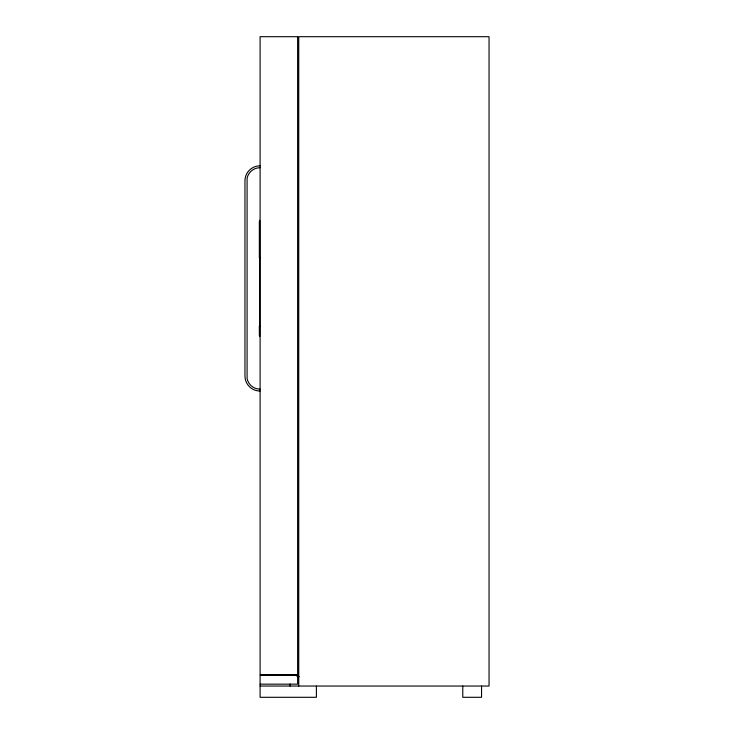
<?xml version="1.0" encoding="UTF-8"?>
<svg xmlns="http://www.w3.org/2000/svg" width="734" height="734" viewBox="0 0 734 734"><rect width="100%" height="100%" fill="white"/><g stroke="black" fill="none" stroke-linecap="round" stroke-linejoin="round"><path stroke-width="1.1" d="M260.056 167.691L257.405 167.958A13.129 13.129 0 0 0 247.092 178.27L247.092 378.57A13.129 13.129 0 0 0 257.405 388.882L260.093 389.148M260.093 165.82L259.964 165.82A15.01 15.01 0 0 0 244.954 180.83L244.954 376.01A15.01 15.01 0 0 0 259.964 391.02L260.093 391.02M260.093 257.772L259.341 257.772L259.341 221.365M260.093 326.089L259.341 326.089L259.341 335.475M296.967 676.656L299.252 676.656M260.093 684.161L297.628 684.161L297.628 675.152L260.093 675.152L260.093 697.3L316.391 697.3L316.391 686.042M260.093 686.042L489.046 686.042L489.046 36.7L298.747 36.7L298.747 686.042M481.541 686.042L481.541 697.3L462.778 697.3L462.778 686.042M290.113 683.95L290.113 686.042M259.717 220.246L259.717 336.594M297.628 36.7L260.093 36.7L260.093 674.775L297.628 674.775L297.628 36.7"/></g></svg>
